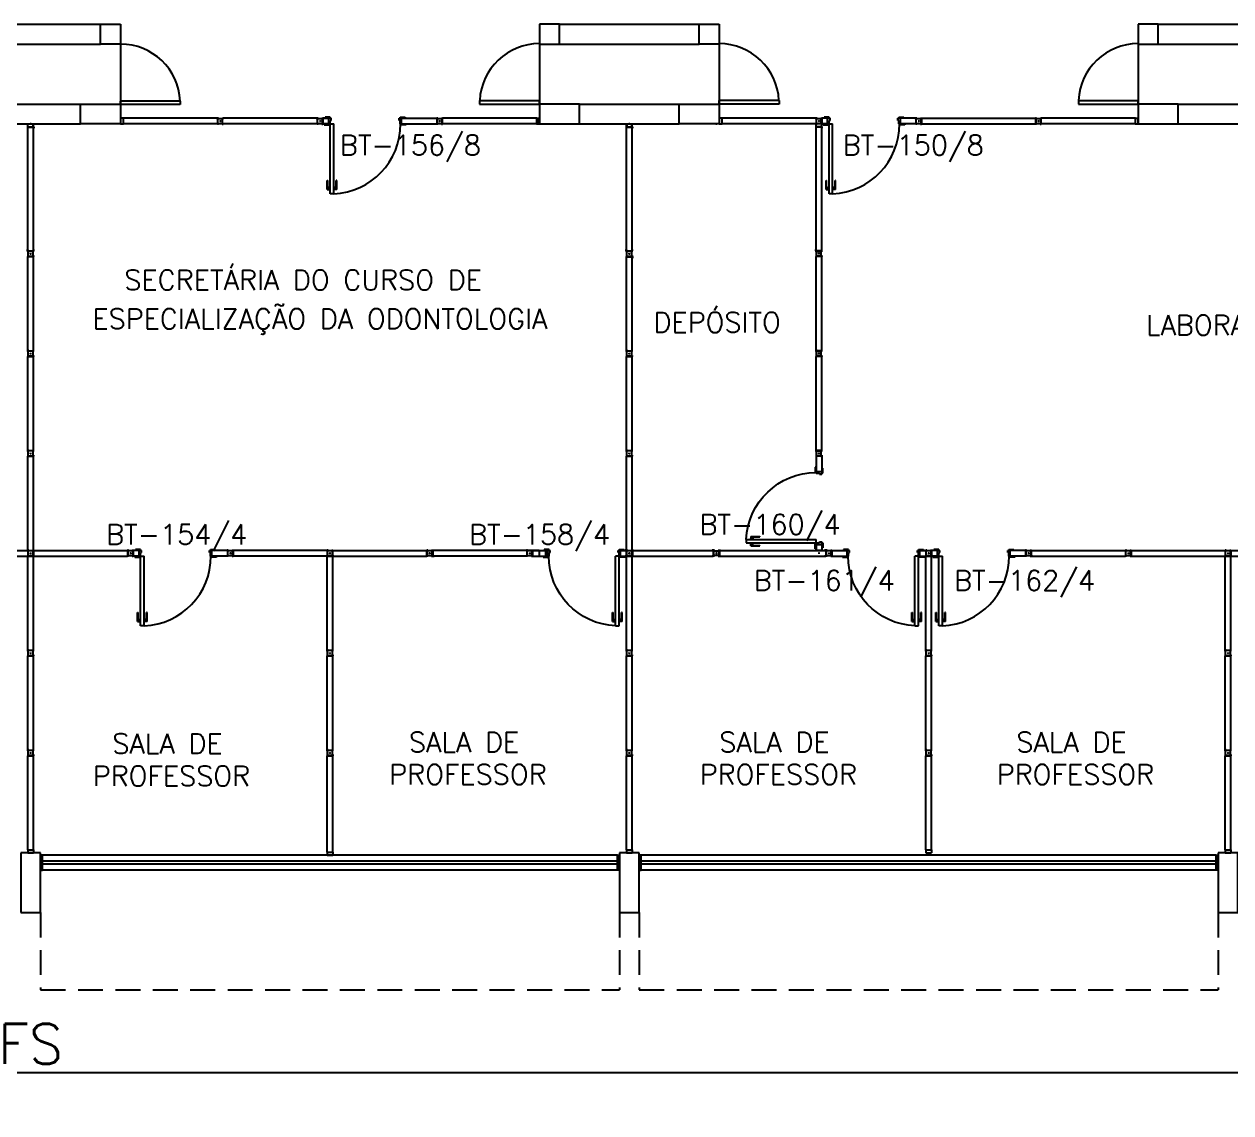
# Model space of a CAD drawing. Header units: millimetres. Extents: x 2069 to 2250, y 1124 to 1284.
# Drawn here: x 2224.13 to 2236.22, y 1184.48 to 1195.39 of the extents above; entities that cross this region are included whole.
import ezdxf

# ---------------------------------------------------------------- set-up
doc = ezdxf.new("R2010")
doc.units = ezdxf.units.MM
doc.linetypes.add('HIDDEN', pattern=[0.375, 0.25, -0.125])
for name, color, linetype in [('ALV', 2, 'Continuous'), ('DIV', 2, 'Continuous'), ('DIV2', 2, 'Continuous'), ('ENDEREÇO', 2, 'Continuous'), ('JANELA', 1, 'Continuous'), ('MACANETA', 1, 'Continuous'), ('PILARES', 3, 'Continuous'), ('PORTA', 2, 'Continuous'), ('PROJ', 1, 'HIDDEN'), ('TEXTO', 2, 'Continuous'), ('TXT CENTRO DE CUSTO', 2, 'Continuous')]:
    doc.layers.add(name, color=color, linetype=linetype)
doc.styles.add('1-200', font='simplex.shx', dxfattribs={"height": 0.4})
doc.styles.add('UNB-100', font='simplex.shx', dxfattribs={"height": 0.2})
doc.dimstyles.new('1-200', dxfattribs={"dimtxt": 0.4, "dimasz": 0.18, "dimexe": 0.4, "dimexo": 0.2, "dimgap": 0.09, "dimtad": 1, "dimdec": 4, "dimzin": 0, "dimdsep": 46, "dimtxsty": '1-200', "dimblk": 'OBLIQUE', "dimcen": 0.09, "dimclrd": 1, "dimclre": 1, "dimclrt": 256, "dimadec": 0, "dimazin": 0, "dimtfac": 1, "dimtdec": 4, "dimtix": 1, "dimtofl": 0, "dimtmove": 0, "dimatfit": 3, "dimldrblk": 'OBLIQUE', "dimfxl": 0.18, "dimtolj": 1, "dimtzin": 0, "dimarcsym": 0})

# ---------------------------------------------------------------- blocks, each defined once
blk = doc.blocks.new('DIV10')
for p, q in [((-0.0051, 0), (0.0051, 0)), ((0, -0.0051), (0, 0.0051)), ((0.0285, 0.0285), (0.9715, 0.0285)), ((0.0285, -0.0285), (0.0285, 0.0285)), ((0.9715, -0.0285), (0.9715, 0.0285)), ((0.9949, 0), (1.0051, 0)), ((1, -0.0051), (1, 0.0051)), ((0.0285, -0.0285), (0.9715, -0.0285))]:
    blk.add_line(p, q)
blk = doc.blocks.new('IMTT')
for p, q in [((-0.005, 0), (0.005, 0)), ((0.029, 0.029), (0, 0.029)), ((0, -0.028), (0, 0.029)), ((0.029, -0.028), (0, -0.028))]:
    blk.add_line(p, q)
blk = doc.blocks.new('PL6')
for p, q in [((0, -0.1), (0, 0.1)), ((0, 0.1), (0.6, 0.1)), ((0.6, 0.1), (0.6, -0.1)), ((0.6, -0.1), (0, -0.1))]:
    blk.add_line(p, q)
blk = doc.blocks.new('MTT')
for p, q in [((-0.029, 0.018), (-0.029, 0.029)), ((-0.019, 0.029), (-0.029, 0.029)), ((-0.024, 0.018), (-0.029, 0.018)), ((-0.024, 0.018), (-0.024, -0.019)), ((-0.019, 0.024), (-0.019, 0.029)), ((-0.019, 0.024), (0.018, 0.024)), ((-0.005, 0), (0.005, 0)), ((0, -0.005), (0, 0.005)), ((0.018, 0.024), (0.018, 0.029)), ((0.018, 0.029), (0.029, 0.029)), ((0.024, 0.018), (0.029, 0.018)), ((0.024, 0.018), (0.024, -0.019)), ((0.029, 0.018), (0.029, 0.029)), ((-0.029, -0.019), (-0.024, -0.019)), ((-0.029, -0.019), (-0.029, -0.029)), ((-0.019, -0.029), (-0.029, -0.029)), ((0.018, -0.024), (-0.019, -0.024)), ((-0.019, -0.024), (-0.019, -0.029)), ((0.018, -0.024), (0.018, -0.029)), ((0.018, -0.029), (0.029, -0.029)), ((0.029, -0.019), (0.024, -0.019)), ((0.029, -0.019), (0.029, -0.029))]:
    blk.add_line(p, q)
blk = doc.blocks.new('DIV12')
for p, q in [((-0.0051, 0), (0.0051, 0)), ((0, -0.0051), (0, 0.0051)), ((0.0285, 0.0285), (1.1715, 0.0285)), ((0.0285, -0.0285), (0.0285, 0.0285)), ((1.1715, -0.0285), (1.1715, 0.0285)), ((1.1949, 0), (1.2051, 0)), ((1.2, -0.0051), (1.2, 0.0051)), ((0.0285, -0.0285), (1.1715, -0.0285))]:
    blk.add_line(p, q)
blk = doc.blocks.new('PL4')
for p, q in [((0, 0.4), (0.2, 0.4)), ((0, 0), (0, 0.4)), ((0.2, 0.4), (0.2, 0)), ((0.2, 0), (0, 0))]:
    blk.add_line(p, q)
blk = doc.blocks.new('PL')
for p, q in [((0.25, 0.25), (0.25, 0.45)), ((0.25, 0.45), (0.45, 0.45)), ((0.45, 0.45), (0.45, 0.25)), ((0.45, 0.25), (0.25, 0.25))]:
    blk.add_line(p, q)
blk = doc.blocks.new('DOOR70')
at = {"layer": 'MACANETA', "color": 1}
for p, q in [((-0.015, -0.565), (-0.01, -0.565)), ((-0.015, -0.655), (-0.015, -0.565)), ((-0.01, -0.655), (-0.01, -0.565)), ((0.08, -0.565), (0.075, -0.565)), ((0.075, -0.655), (0.075, -0.565)), ((0.08, -0.655), (0.08, -0.565)), ((-0.015, -0.655), (0.012, -0.655)), ((-0.01, -0.635), (0.012, -0.635)), ((0.012, -0.663), (0.012, -0.628)), ((0.012, -0.628), (0.015, -0.628)), ((0.012, -0.663), (0.015, -0.663)), ((0.053, -0.628), (0.05, -0.628)), ((0.053, -0.663), (0.05, -0.663)), ((0.053, -0.663), (0.053, -0.628)), ((0.075, -0.635), (0.053, -0.635)), ((0.08, -0.655), (0.053, -0.655))]:
    blk.add_line(p, q, dxfattribs=at)
at = {"layer": 'PORTA'}
for p, q in [((0.015, -0.7), (0.015, 0)), ((0.015, 0), (0.05, 0)), ((0.05, -0.7), (0.05, 0)), ((0.05, -0.7), (0.015, -0.7))]:
    blk.add_line(p, q, dxfattribs=at)
at = {"layer": 'PORTA', "color": 1}
blk.add_arc((0.02, 0), 0.7, 272.4563, 0, dxfattribs=at)
blk = doc.blocks.new('_Oblique')
at = {"color": 0, "linetype": 'ByBlock', "lineweight": -2}
blk.add_line((-0.5, -0.5), (0.5, 0.5), dxfattribs=at)
blk = doc.blocks.new('*D59')
at = {"layer": 'DEFPOINTS', "color": 0, "transparency": 16777216}
for p in [(2206.293, 1185.716), (2242.093, 1185.716), (2206.293, 1184.885)]:
    blk.add_point(p, dxfattribs=at)
at = {"layer": 'TXT CENTRO DE CUSTO', "color": 1, "lineweight": -2, "transparency": 16777216}
for p, q in [((2206.293, 1185.516), (2206.293, 1184.485)), ((2242.093, 1185.516), (2242.093, 1184.485)), ((2242.093, 1184.885), (2206.293, 1184.885))]:
    blk.add_line(p, q, dxfattribs=at)
at = {"layer": 'TXT CENTRO DE CUSTO', "color": 1, "lineweight": -2, "transparency": 16777216, "xscale": 0.18, "yscale": 0.18, "zscale": 0.18, "rotation": 180}
blk.add_blockref('_Oblique', (2206.293, 1184.885), dxfattribs=at)
at = {"layer": 'TXT CENTRO DE CUSTO', "color": 1, "lineweight": -2, "transparency": 16777216, "xscale": 0.18, "yscale": 0.18, "zscale": 0.18}
blk.add_blockref('_Oblique', (2242.093, 1184.885), dxfattribs=at)
at = {"layer": 'TXT CENTRO DE CUSTO', "transparency": 16777216, "insert": (2224.193, 1185.175), "char_height": 0.4, "attachment_point": 5, "style": '1-200'}
blk.add_mtext('\\A1;FS', dxfattribs=at)

msp = doc.modelspace()

# ---------------------------------------------------------------- linework, layer by layer
at = {"layer": 'ALV'}
for p, q in [((2223.49325, 1195.39127), (2224.89325, 1195.39127)), ((2229.49325, 1195.39127), (2230.89325, 1195.39127)), ((2235.49325, 1195.39127), (2236.89325, 1195.39127)), ((2223.49325, 1195.19127), (2224.89325, 1195.19127)), ((2229.49325, 1195.19127), (2230.89325, 1195.19127)), ((2235.49325, 1195.19127), (2236.89325, 1195.19127)), ((2223.69325, 1194.59127), (2224.69325, 1194.59127)), ((2229.69325, 1194.59127), (2230.69325, 1194.59127)), ((2235.69325, 1194.59127), (2236.69325, 1194.59127)), ((2223.69325, 1194.39127), (2224.69325, 1194.39127)), ((2229.69325, 1194.39127), (2230.69325, 1194.39127)), ((2235.69325, 1194.39127), (2236.69325, 1194.39127)), ((2224.29325, 1187.06627), (2224.29325, 1186.91627)), ((2230.09325, 1186.91627), (2230.09325, 1187.06627)), ((2230.29325, 1187.06627), (2230.29325, 1186.91627)), ((2236.09325, 1186.91627), (2236.09325, 1187.06627))]:
    msp.add_line(p, q, dxfattribs=at)
at = {"layer": 'DIV2'}
for p, q in [((2224.19835, 1194.39127), (2224.18815, 1194.39127)), ((2224.19325, 1194.38617), (2224.19325, 1194.39637)), ((2226.09835, 1194.41977), (2226.08815, 1194.41977)), ((2226.09325, 1194.42487), (2226.09325, 1194.41467)), ((2227.06475, 1194.44827), (2226.12175, 1194.44827)), ((2227.06475, 1194.39127), (2226.12175, 1194.39127)), ((2227.06475, 1194.44827), (2227.06475, 1194.39127)), ((2227.09835, 1194.41977), (2227.08815, 1194.41977)), ((2227.09835, 1194.41977), (2227.08815, 1194.41977)), ((2227.09325, 1194.42487), (2227.09325, 1194.41467)), ((2227.09325, 1194.42487), (2227.09325, 1194.41467)), ((2227.12175, 1194.44827), (2227.18075, 1194.44827)), ((2227.12175, 1194.44827), (2227.12175, 1194.39127)), ((2227.18075, 1194.44827), (2227.12175, 1194.44827)), ((2227.12175, 1194.39127), (2227.18075, 1194.39127)), ((2227.18075, 1194.39127), (2227.12175, 1194.39127)), ((2227.13575, 1194.39127), (2227.13575, 1194.38127)), ((2227.13575, 1194.38127), (2227.18575, 1194.38127)), ((2227.14575, 1194.45827), (2227.14575, 1194.44827)), ((2227.19575, 1194.45827), (2227.14575, 1194.45827)), ((2227.18075, 1194.44827), (2227.19575, 1194.44827)), ((2227.18075, 1194.39127), (2227.18075, 1194.44827)), ((2227.18075, 1194.39127), (2227.18575, 1194.39127)), ((2227.18575, 1194.39127), (2227.19575, 1194.39127)), ((2227.18575, 1194.38127), (2227.18575, 1194.39127)), ((2227.19575, 1194.44827), (2227.19575, 1194.45827)), ((2227.20575, 1194.44827), (2227.19575, 1194.44827)), ((2227.19575, 1194.42627), (2227.20575, 1194.42627)), ((2227.19575, 1194.39127), (2227.19575, 1194.42627)), ((2227.20575, 1194.42627), (2227.20575, 1194.44827)), ((2227.88575, 1194.44827), (2227.89575, 1194.44827)), ((2227.88575, 1194.42627), (2227.88575, 1194.44827)), ((2227.89575, 1194.42627), (2227.88575, 1194.42627)), ((2227.89575, 1194.45827), (2227.94575, 1194.45827)), ((2227.89575, 1194.44827), (2227.89575, 1194.45827)), ((2227.91075, 1194.44827), (2227.89575, 1194.44827)), ((2227.89575, 1194.39127), (2227.89575, 1194.42627)), ((2227.90575, 1194.39127), (2227.89575, 1194.39127)), ((2227.91075, 1194.39127), (2227.90575, 1194.39127)), ((2227.90575, 1194.38127), (2227.90575, 1194.39127)), ((2227.95575, 1194.38127), (2227.90575, 1194.38127)), ((2227.91075, 1194.44827), (2228.26475, 1194.44827)), ((2227.91075, 1194.39127), (2227.91075, 1194.44827)), ((2227.91075, 1194.39127), (2228.26475, 1194.39127)), ((2227.94575, 1194.45827), (2227.94575, 1194.44827)), ((2227.95575, 1194.39127), (2227.95575, 1194.38127)), ((2228.26475, 1194.44827), (2228.26475, 1194.39127)), ((2228.28815, 1194.41977), (2228.29835, 1194.41977)), ((2228.29325, 1194.42487), (2228.29325, 1194.41467)), ((2229.26475, 1194.43827), (2229.26975, 1194.43827)), ((2229.26975, 1194.40127), (2229.26475, 1194.40127)), ((2229.26975, 1194.43827), (2229.26975, 1194.40127)), ((2230.19835, 1194.39127), (2230.18815, 1194.39127)), ((2230.19325, 1194.38617), (2230.19325, 1194.39637)), ((2231.05965, 1194.39127), (2231.06985, 1194.39127)), ((2231.06475, 1194.38617), (2231.06475, 1194.39637)), ((2232.09835, 1194.41977), (2232.08815, 1194.41977)), ((2232.09325, 1194.42487), (2232.09325, 1194.41467)), ((2232.12175, 1194.44827), (2232.12175, 1194.39127)), ((2232.18075, 1194.44827), (2232.12175, 1194.44827)), ((2232.18075, 1194.39127), (2232.12175, 1194.39127)), ((2232.13575, 1194.39127), (2232.13575, 1194.38127)), ((2232.13575, 1194.38127), (2232.18575, 1194.38127)), ((2232.14575, 1194.45827), (2232.14575, 1194.44827)), ((2232.19575, 1194.45827), (2232.14575, 1194.45827)), ((2232.18075, 1194.44827), (2232.19575, 1194.44827)), ((2232.18075, 1194.39127), (2232.18075, 1194.44827)), ((2232.18075, 1194.39127), (2232.18575, 1194.39127)), ((2232.18575, 1194.39127), (2232.19575, 1194.39127)), ((2232.18575, 1194.38127), (2232.18575, 1194.39127)), ((2232.19575, 1194.44827), (2232.19575, 1194.45827)), ((2232.20575, 1194.44827), (2232.19575, 1194.44827)), ((2232.19575, 1194.42627), (2232.20575, 1194.42627)), ((2232.19575, 1194.39127), (2232.19575, 1194.42627)), ((2232.20575, 1194.42627), (2232.20575, 1194.44827)), ((2232.88575, 1194.44827), (2232.89575, 1194.44827)), ((2232.88575, 1194.42627), (2232.88575, 1194.44827)), ((2232.89575, 1194.42627), (2232.88575, 1194.42627)), ((2232.89575, 1194.45827), (2232.94575, 1194.45827)), ((2232.89575, 1194.44827), (2232.89575, 1194.45827)), ((2232.91075, 1194.44827), (2232.89575, 1194.44827)), ((2232.89575, 1194.39127), (2232.89575, 1194.42627)), ((2232.90575, 1194.39127), (2232.89575, 1194.39127)), ((2232.91075, 1194.39127), (2232.90575, 1194.39127)), ((2232.90575, 1194.38127), (2232.90575, 1194.39127)), ((2232.95575, 1194.38127), (2232.90575, 1194.38127)), ((2233.06475, 1194.44827), (2232.91075, 1194.44827)), ((2232.91075, 1194.39127), (2232.91075, 1194.44827)), ((2233.06475, 1194.39127), (2232.91075, 1194.39127)), ((2232.94575, 1194.45827), (2232.94575, 1194.44827)), ((2232.95575, 1194.39127), (2232.95575, 1194.38127)), ((2233.06475, 1194.44827), (2233.06475, 1194.39127)), ((2233.09835, 1194.41977), (2233.08815, 1194.41977)), ((2233.09325, 1194.42487), (2233.09325, 1194.41467)), ((2224.16275, 1194.36277), (2224.17475, 1194.36277)), ((2224.16275, 1194.36277), (2224.16275, 1194.34839)), ((2224.16475, 1194.34839), (2224.16275, 1194.34839)), ((2224.16475, 1194.36077), (2224.22175, 1194.36077)), ((2224.16475, 1193.12177), (2224.16475, 1194.36077)), ((2224.17675, 1194.36777), (2224.17475, 1194.36777)), ((2224.17475, 1194.36777), (2224.17475, 1194.36277)), ((2224.17675, 1194.36777), (2224.17675, 1194.36277)), ((2224.17675, 1194.36277), (2224.20975, 1194.36277)), ((2224.21175, 1194.36777), (2224.20975, 1194.36777)), ((2224.20975, 1194.36777), (2224.20975, 1194.36277)), ((2224.21175, 1194.36777), (2224.21175, 1194.36277)), ((2224.21175, 1194.36277), (2224.22375, 1194.36277)), ((2224.22175, 1193.12177), (2224.22175, 1194.36077)), ((2224.22375, 1194.34839), (2224.22175, 1194.34839)), ((2224.22375, 1194.36277), (2224.22375, 1194.34839)), ((2230.16275, 1194.36277), (2230.16275, 1194.34839)), ((2230.16275, 1194.36277), (2230.17475, 1194.36277)), ((2230.16475, 1194.34839), (2230.16275, 1194.34839)), ((2230.16475, 1193.12177), (2230.16475, 1194.36077)), ((2230.16475, 1194.36077), (2230.22175, 1194.36077)), ((2230.17475, 1194.36777), (2230.17475, 1194.36277)), ((2230.17675, 1194.36777), (2230.17475, 1194.36777)), ((2230.17675, 1194.36777), (2230.17675, 1194.36277)), ((2230.17675, 1194.36277), (2230.20975, 1194.36277)), ((2230.20975, 1194.36777), (2230.20975, 1194.36277)), ((2230.21175, 1194.36777), (2230.20975, 1194.36777)), ((2230.21175, 1194.36777), (2230.21175, 1194.36277)), ((2230.21175, 1194.36277), (2230.22375, 1194.36277)), ((2230.22175, 1193.12177), (2230.22175, 1194.36077)), ((2230.22375, 1194.34839), (2230.22175, 1194.34839)), ((2230.22375, 1194.36277), (2230.22375, 1194.34839)), ((2232.06275, 1194.36277), (2232.06275, 1194.34839)), ((2232.07475, 1194.36277), (2232.06275, 1194.36277)), ((2232.06275, 1194.34839), (2232.06475, 1194.34839)), ((2232.12175, 1194.36077), (2232.06475, 1194.36077)), ((2232.06475, 1193.12177), (2232.06475, 1194.36077)), ((2232.07475, 1194.36777), (2232.07475, 1194.36277)), ((2232.07475, 1194.36777), (2232.07675, 1194.36777)), ((2232.07675, 1194.36777), (2232.07675, 1194.36277)), ((2232.10975, 1194.36277), (2232.07675, 1194.36277)), ((2232.10975, 1194.36777), (2232.10975, 1194.36277)), ((2232.10975, 1194.36777), (2232.11175, 1194.36777)), ((2232.11175, 1194.36777), (2232.11175, 1194.36277)), ((2232.12375, 1194.36277), (2232.11175, 1194.36277)), ((2232.12175, 1193.12177), (2232.12175, 1194.36077)), ((2232.12175, 1194.34839), (2232.12375, 1194.34839)), ((2232.12375, 1194.36277), (2232.12375, 1194.34839)), ((2224.16275, 1193.11977), (2224.16275, 1193.13415)), ((2224.16475, 1193.13415), (2224.16275, 1193.13415)), ((2224.16275, 1193.11977), (2224.17475, 1193.11977)), ((2224.16475, 1193.12177), (2224.22175, 1193.12177)), ((2224.17475, 1193.11477), (2224.17475, 1193.11977)), ((2224.17675, 1193.11477), (2224.17475, 1193.11477)), ((2224.17675, 1193.11477), (2224.17675, 1193.11977)), ((2224.17675, 1193.11977), (2224.20975, 1193.11977)), ((2224.18815, 1193.09127), (2224.19835, 1193.09127)), ((2224.19325, 1193.08617), (2224.19325, 1193.09637)), ((2224.20975, 1193.11477), (2224.20975, 1193.11977)), ((2224.21175, 1193.11477), (2224.20975, 1193.11477)), ((2224.21175, 1193.11477), (2224.21175, 1193.11977)), ((2224.21175, 1193.11977), (2224.22375, 1193.11977)), ((2224.22375, 1193.13415), (2224.22175, 1193.13415)), ((2224.22375, 1193.11977), (2224.22375, 1193.13415)), ((2230.16475, 1193.13415), (2230.16275, 1193.13415)), ((2230.16275, 1193.11977), (2230.16275, 1193.13415)), ((2230.16275, 1193.11977), (2230.17475, 1193.11977)), ((2230.16275, 1193.06277), (2230.16275, 1193.04839)), ((2230.16275, 1193.06277), (2230.17475, 1193.06277)), ((2230.16475, 1193.12177), (2230.22175, 1193.12177)), ((2230.16475, 1193.06077), (2230.22175, 1193.06077)), ((2230.17475, 1193.11477), (2230.17475, 1193.11977)), ((2230.17675, 1193.11477), (2230.17475, 1193.11477)), ((2230.17675, 1193.11977), (2230.20975, 1193.11977)), ((2230.17675, 1193.11477), (2230.17675, 1193.11977)), ((2230.17675, 1193.06777), (2230.17675, 1193.06277)), ((2230.17675, 1193.06277), (2230.20975, 1193.06277)), ((2230.18815, 1193.09127), (2230.19835, 1193.09127)), ((2230.19325, 1193.08617), (2230.19325, 1193.09637)), ((2230.20975, 1193.11477), (2230.20975, 1193.11977)), ((2230.21175, 1193.11477), (2230.20975, 1193.11477)), ((2230.20975, 1193.06777), (2230.20975, 1193.06277)), ((2230.21175, 1193.11977), (2230.22375, 1193.11977)), ((2230.21175, 1193.11477), (2230.21175, 1193.11977)), ((2230.21175, 1193.06277), (2230.22375, 1193.06277)), ((2230.22375, 1193.13415), (2230.22175, 1193.13415)), ((2230.22375, 1193.11977), (2230.22375, 1193.13415)), ((2230.22375, 1193.06277), (2230.22375, 1193.04839)), ((2232.06275, 1193.13415), (2232.06475, 1193.13415)), ((2232.06275, 1193.11977), (2232.06275, 1193.13415)), ((2232.07475, 1193.11977), (2232.06275, 1193.11977)), ((2232.12175, 1193.12177), (2232.06475, 1193.12177)), ((2232.07475, 1193.11477), (2232.07475, 1193.11977)), ((2232.07475, 1193.11477), (2232.07675, 1193.11477)), ((2232.07675, 1193.11477), (2232.07675, 1193.11977)), ((2232.10975, 1193.11977), (2232.07675, 1193.11977)), ((2232.09835, 1193.09127), (2232.08815, 1193.09127)), ((2232.09325, 1193.08617), (2232.09325, 1193.09637)), ((2232.10975, 1193.11477), (2232.10975, 1193.11977)), ((2232.10975, 1193.11477), (2232.11175, 1193.11477)), ((2232.11175, 1193.11477), (2232.11175, 1193.11977)), ((2232.12375, 1193.11977), (2232.11175, 1193.11977)), ((2232.12175, 1193.13415), (2232.12375, 1193.13415)), ((2232.12375, 1193.11977), (2232.12375, 1193.13415)), ((2230.16475, 1193.04839), (2230.16275, 1193.04839)), ((2230.22375, 1193.04839), (2230.22175, 1193.04839)), ((2232.12175, 1191.06277), (2232.06475, 1191.06277)), ((2232.06475, 1191.06277), (2232.06475, 1190.90877)), ((2232.09835, 1191.09127), (2232.08815, 1191.09127)), ((2232.09325, 1191.09637), (2232.09325, 1191.08617)), ((2232.12175, 1191.06277), (2232.12175, 1190.90877)), ((2232.05475, 1190.95377), (2232.05475, 1190.90377)), ((2232.06475, 1190.95377), (2232.05475, 1190.95377)), ((2232.05475, 1190.90377), (2232.06475, 1190.90377)), ((2232.06475, 1190.90877), (2232.06475, 1190.90377)), ((2232.06475, 1190.90877), (2232.12175, 1190.90877)), ((2232.06475, 1190.90377), (2232.06475, 1190.89377)), ((2232.06475, 1190.89377), (2232.09975, 1190.89377)), ((2232.09975, 1190.89377), (2232.09975, 1190.88377)), ((2232.09975, 1190.88377), (2232.12175, 1190.88377)), ((2232.13175, 1190.94377), (2232.12175, 1190.94377)), ((2232.12175, 1190.90877), (2232.12175, 1190.89377)), ((2232.12175, 1190.89377), (2232.13175, 1190.89377)), ((2232.12175, 1190.88377), (2232.12175, 1190.89377)), ((2232.13175, 1190.89377), (2232.13175, 1190.94377)), ((2232.05475, 1190.18377), (2232.06475, 1190.18377)), ((2232.05475, 1190.13377), (2232.05475, 1190.18377)), ((2232.06475, 1190.19377), (2232.09975, 1190.19377)), ((2232.06475, 1190.18377), (2232.06475, 1190.19377)), ((2232.06475, 1190.17877), (2232.06475, 1190.18377)), ((2232.06475, 1190.17877), (2232.06475, 1190.11977)), ((2232.06475, 1190.17877), (2232.12175, 1190.17877)), ((2232.09975, 1190.20377), (2232.12175, 1190.20377)), ((2232.09975, 1190.19377), (2232.09975, 1190.20377)), ((2232.12175, 1190.20377), (2232.12175, 1190.19377)), ((2232.12175, 1190.17877), (2232.12175, 1190.19377)), ((2232.12175, 1190.19377), (2232.13175, 1190.19377)), ((2232.12175, 1190.17877), (2232.12175, 1190.11977)), ((2232.13175, 1190.19377), (2232.13175, 1190.14377)), ((2225.19835, 1190.09127), (2225.18815, 1190.09127)), ((2225.19325, 1190.09637), (2225.19325, 1190.08617)), ((2225.22175, 1190.11977), (2225.22175, 1190.06277)), ((2225.28075, 1190.11977), (2225.22175, 1190.11977)), ((2225.28075, 1190.06277), (2225.22175, 1190.06277)), ((2225.23575, 1190.06277), (2225.23575, 1190.05277)), ((2225.23575, 1190.05277), (2225.28575, 1190.05277)), ((2225.24575, 1190.12977), (2225.24575, 1190.11977)), ((2225.29575, 1190.12977), (2225.24575, 1190.12977)), ((2225.28075, 1190.11977), (2225.29575, 1190.11977)), ((2225.28075, 1190.06277), (2225.28075, 1190.11977)), ((2225.28075, 1190.06277), (2225.28575, 1190.06277)), ((2225.28575, 1190.06277), (2225.29575, 1190.06277)), ((2225.28575, 1190.05277), (2225.28575, 1190.06277)), ((2225.29575, 1190.11977), (2225.29575, 1190.12977)), ((2225.30575, 1190.11977), (2225.29575, 1190.11977)), ((2225.29575, 1190.09777), (2225.30575, 1190.09777)), ((2225.29575, 1190.06277), (2225.29575, 1190.09777)), ((2225.30575, 1190.09777), (2225.30575, 1190.11977)), ((2225.98575, 1190.11977), (2225.99575, 1190.11977)), ((2225.98575, 1190.09777), (2225.98575, 1190.11977)), ((2225.99575, 1190.09777), (2225.98575, 1190.09777)), ((2225.99575, 1190.12977), (2226.04575, 1190.12977)), ((2225.99575, 1190.11977), (2225.99575, 1190.12977)), ((2226.01075, 1190.11977), (2225.99575, 1190.11977)), ((2225.99575, 1190.06277), (2225.99575, 1190.09777)), ((2226.00575, 1190.06277), (2225.99575, 1190.06277)), ((2226.01075, 1190.06277), (2226.00575, 1190.06277)), ((2226.00575, 1190.05277), (2226.00575, 1190.06277)), ((2226.05575, 1190.05277), (2226.00575, 1190.05277)), ((2226.16475, 1190.11977), (2226.01075, 1190.11977)), ((2226.01075, 1190.06277), (2226.01075, 1190.11977)), ((2226.16475, 1190.06277), (2226.01075, 1190.06277)), ((2226.04575, 1190.12977), (2226.04575, 1190.11977)), ((2226.05575, 1190.06277), (2226.05575, 1190.05277)), ((2226.16475, 1190.11977), (2226.16475, 1190.06277)), ((2226.19835, 1190.09127), (2226.18815, 1190.09127)), ((2226.19325, 1190.09637), (2226.19325, 1190.08617)), ((2228.19835, 1190.09127), (2228.18815, 1190.09127)), ((2228.19325, 1190.09637), (2228.19325, 1190.08617)), ((2228.21675, 1190.10777), (2228.21675, 1190.10977)), ((2228.21675, 1190.10977), (2228.22175, 1190.10977)), ((2228.21675, 1190.10777), (2228.22175, 1190.10777)), ((2228.21675, 1190.07277), (2228.21675, 1190.07477)), ((2228.21675, 1190.07477), (2228.22175, 1190.07477)), ((2228.21675, 1190.07277), (2228.22175, 1190.07277)), ((2228.22175, 1190.12177), (2228.22175, 1190.10977)), ((2228.22175, 1190.12177), (2228.23613, 1190.12177)), ((2228.22175, 1190.10777), (2228.22175, 1190.07477)), ((2228.22175, 1190.07277), (2228.22175, 1190.06077)), ((2228.22175, 1190.06077), (2228.23613, 1190.06077)), ((2228.22375, 1190.11977), (2228.22375, 1190.06277)), ((2229.29125, 1190.11977), (2228.22375, 1190.11977)), ((2229.16475, 1190.06277), (2228.22375, 1190.06277)), ((2228.23613, 1190.11977), (2228.23613, 1190.12177)), ((2228.23613, 1190.06077), (2228.23613, 1190.06277)), ((2229.18815, 1190.09127), (2229.19835, 1190.09127)), ((2229.19325, 1190.09637), (2229.19325, 1190.08617)), ((2229.22175, 1190.11977), (2229.37575, 1190.11977)), ((2229.22175, 1190.11977), (2229.22175, 1190.06277)), ((2229.22175, 1190.06277), (2229.37575, 1190.06277)), ((2229.29125, 1190.11977), (2229.29125, 1190.06277)), ((2229.33075, 1190.06277), (2229.33075, 1190.05277)), ((2229.33075, 1190.05277), (2229.38075, 1190.05277)), ((2229.34075, 1190.12977), (2229.34075, 1190.11977)), ((2229.39075, 1190.12977), (2229.34075, 1190.12977)), ((2229.35225, 1190.11977), (2229.35225, 1190.06277)), ((2229.37575, 1190.11977), (2229.39075, 1190.11977)), ((2229.37575, 1190.06277), (2229.37575, 1190.11977)), ((2229.37575, 1190.06277), (2229.38075, 1190.06277)), ((2229.38075, 1190.06277), (2229.39075, 1190.06277)), ((2229.38075, 1190.05277), (2229.38075, 1190.06277)), ((2229.39075, 1190.11977), (2229.39075, 1190.12977)), ((2229.40075, 1190.11977), (2229.39075, 1190.11977)), ((2229.39075, 1190.09777), (2229.40075, 1190.09777)), ((2229.39075, 1190.06277), (2229.39075, 1190.09777)), ((2229.40075, 1190.09777), (2229.40075, 1190.11977)), ((2230.08075, 1190.11977), (2230.09075, 1190.11977)), ((2230.08075, 1190.09777), (2230.08075, 1190.11977)), ((2230.09075, 1190.09777), (2230.08075, 1190.09777)), ((2230.09075, 1190.12977), (2230.14075, 1190.12977)), ((2230.09075, 1190.11977), (2230.09075, 1190.12977)), ((2230.10575, 1190.11977), (2230.09075, 1190.11977)), ((2230.09075, 1190.06277), (2230.09075, 1190.09777)), ((2230.10075, 1190.06277), (2230.09075, 1190.06277)), ((2230.10575, 1190.06277), (2230.10075, 1190.06277)), ((2230.10075, 1190.05277), (2230.10075, 1190.06277)), ((2230.15075, 1190.05277), (2230.10075, 1190.05277)), ((2230.10575, 1190.11977), (2230.16475, 1190.11977)), ((2230.10575, 1190.06277), (2230.10575, 1190.11977)), ((2230.10575, 1190.06277), (2230.16475, 1190.06277)), ((2230.14075, 1190.12977), (2230.14075, 1190.11977)), ((2230.16475, 1190.12177), (2230.15037, 1190.12177)), ((2230.15037, 1190.11977), (2230.15037, 1190.12177)), ((2230.16475, 1190.12177), (2230.15037, 1190.12177)), ((2230.15037, 1190.11977), (2230.15037, 1190.12177)), ((2230.15037, 1190.06077), (2230.15037, 1190.06277)), ((2230.15037, 1190.06077), (2230.15037, 1190.06277)), ((2230.16475, 1190.06077), (2230.15037, 1190.06077)), ((2230.16475, 1190.06077), (2230.15037, 1190.06077)), ((2230.15075, 1190.06277), (2230.15075, 1190.05277)), ((2230.16275, 1190.11977), (2230.16275, 1190.06277)), ((2230.16475, 1190.12177), (2230.16475, 1190.10977)), ((2230.16475, 1190.12177), (2230.16475, 1190.10977)), ((2230.16475, 1190.11977), (2230.16475, 1190.06277)), ((2230.16975, 1190.10977), (2230.16475, 1190.10977)), ((2230.16975, 1190.10977), (2230.16475, 1190.10977)), ((2230.16975, 1190.10777), (2230.16475, 1190.10777)), ((2230.16475, 1190.10777), (2230.16475, 1190.07477)), ((2230.16975, 1190.10777), (2230.16475, 1190.10777)), ((2230.16475, 1190.10777), (2230.16475, 1190.07477)), ((2230.16975, 1190.07477), (2230.16475, 1190.07477)), ((2230.16975, 1190.07477), (2230.16475, 1190.07477)), ((2230.16975, 1190.07277), (2230.16475, 1190.07277)), ((2230.16475, 1190.07277), (2230.16475, 1190.06077)), ((2230.16975, 1190.07277), (2230.16475, 1190.07277)), ((2230.16475, 1190.07277), (2230.16475, 1190.06077)), ((2230.16975, 1190.10777), (2230.16975, 1190.10977)), ((2230.16975, 1190.10777), (2230.16975, 1190.10977)), ((2230.16975, 1190.07277), (2230.16975, 1190.07477)), ((2230.16975, 1190.07277), (2230.16975, 1190.07477)), ((2230.18815, 1190.09127), (2230.19835, 1190.09127)), ((2230.19835, 1190.09127), (2230.18815, 1190.09127)), ((2230.19835, 1190.09127), (2230.18815, 1190.09127)), ((2230.19835, 1190.09127), (2230.18815, 1190.09127)), ((2230.18815, 1190.09127), (2230.19835, 1190.09127)), ((2230.19325, 1190.09637), (2230.19325, 1190.08617)), ((2230.19325, 1190.09637), (2230.19325, 1190.08617)), ((2230.19325, 1190.09637), (2230.19325, 1190.08617)), ((2230.19325, 1190.09637), (2230.19325, 1190.08617)), ((2230.19325, 1190.09637), (2230.19325, 1190.08617)), ((2230.21675, 1190.10777), (2230.21675, 1190.10977)), ((2230.21675, 1190.10977), (2230.22175, 1190.10977)), ((2230.21675, 1190.10777), (2230.21675, 1190.10977)), ((2230.21675, 1190.10977), (2230.22175, 1190.10977)), ((2230.21675, 1190.10777), (2230.22175, 1190.10777)), ((2230.21675, 1190.10777), (2230.22175, 1190.10777)), ((2230.21675, 1190.07277), (2230.21675, 1190.07477)), ((2230.21675, 1190.07477), (2230.22175, 1190.07477)), ((2230.21675, 1190.07277), (2230.21675, 1190.07477)), ((2230.21675, 1190.07477), (2230.22175, 1190.07477)), ((2230.21675, 1190.07277), (2230.22175, 1190.07277)), ((2230.21675, 1190.07277), (2230.22175, 1190.07277)), ((2230.22175, 1190.12177), (2230.22175, 1190.10977)), ((2230.22175, 1190.12177), (2230.23613, 1190.12177)), ((2230.22175, 1190.12177), (2230.22175, 1190.10977)), ((2230.22175, 1190.12177), (2230.23613, 1190.12177)), ((2230.22175, 1190.10777), (2230.22175, 1190.07477)), ((2230.22175, 1190.10777), (2230.22175, 1190.07477)), ((2230.22175, 1190.07277), (2230.22175, 1190.06077)), ((2230.22175, 1190.07277), (2230.22175, 1190.06077)), ((2230.22175, 1190.06077), (2230.23613, 1190.06077)), ((2230.22175, 1190.06077), (2230.23613, 1190.06077)), ((2230.22375, 1190.11977), (2230.22375, 1190.06277)), ((2230.22375, 1190.11977), (2231.03425, 1190.11977)), ((2230.22375, 1190.06277), (2231.03425, 1190.06277)), ((2230.23613, 1190.11977), (2230.23613, 1190.12177)), ((2230.23613, 1190.11977), (2230.23613, 1190.12177)), ((2230.23613, 1190.06077), (2230.23613, 1190.06277)), ((2230.23613, 1190.06077), (2230.23613, 1190.06277)), ((2231.02187, 1190.11977), (2231.02187, 1190.12177)), ((2231.03625, 1190.12177), (2231.02187, 1190.12177)), ((2231.02187, 1190.06077), (2231.02187, 1190.06277)), ((2231.03625, 1190.06077), (2231.02187, 1190.06077)), ((2231.03425, 1190.11977), (2231.03425, 1190.06277)), ((2231.03625, 1190.12177), (2231.03625, 1190.10977)), ((2231.04125, 1190.10977), (2231.03625, 1190.10977)), ((2231.03625, 1190.10777), (2231.03625, 1190.07477)), ((2231.04125, 1190.10777), (2231.03625, 1190.10777)), ((2231.04125, 1190.07477), (2231.03625, 1190.07477)), ((2231.03625, 1190.07277), (2231.03625, 1190.06077)), ((2231.04125, 1190.07277), (2231.03625, 1190.07277)), ((2231.04125, 1190.10777), (2231.04125, 1190.10977)), ((2231.04125, 1190.07277), (2231.04125, 1190.07477)), ((2231.05965, 1190.09127), (2231.06985, 1190.09127)), ((2231.05965, 1190.09127), (2231.06985, 1190.09127)), ((2231.06475, 1190.09637), (2231.06475, 1190.08617)), ((2231.06475, 1190.09637), (2231.06475, 1190.08617)), ((2231.08825, 1190.10777), (2231.08825, 1190.10977)), ((2231.08825, 1190.10977), (2231.09325, 1190.10977)), ((2231.08825, 1190.10777), (2231.09325, 1190.10777)), ((2231.08825, 1190.07277), (2231.08825, 1190.07477)), ((2231.08825, 1190.07477), (2231.09325, 1190.07477)), ((2231.08825, 1190.07277), (2231.09325, 1190.07277)), ((2231.09325, 1190.12177), (2231.09325, 1190.10977)), ((2231.09325, 1190.12177), (2231.10763, 1190.12177)), ((2231.09325, 1190.10777), (2231.09325, 1190.07477)), ((2231.09325, 1190.07277), (2231.09325, 1190.06077)), ((2231.09325, 1190.06077), (2231.10763, 1190.06077)), ((2231.09525, 1190.11977), (2232.16275, 1190.11977)), ((2231.09525, 1190.11977), (2231.09525, 1190.06277)), ((2231.09525, 1190.06277), (2232.16275, 1190.06277)), ((2231.10763, 1190.11977), (2231.10763, 1190.12177)), ((2231.10763, 1190.06077), (2231.10763, 1190.06277)), ((2232.06475, 1190.13377), (2232.05475, 1190.13377)), ((2232.12175, 1190.11977), (2232.06475, 1190.11977)), ((2232.09835, 1190.09127), (2232.08815, 1190.09127)), ((2232.09325, 1190.09637), (2232.09325, 1190.08617)), ((2232.13175, 1190.14377), (2232.12175, 1190.14377)), ((2232.15037, 1190.11977), (2232.15037, 1190.12177)), ((2232.16475, 1190.12177), (2232.15037, 1190.12177)), ((2232.15037, 1190.06077), (2232.15037, 1190.06277)), ((2232.16475, 1190.06077), (2232.15037, 1190.06077)), ((2232.16275, 1190.11977), (2232.16275, 1190.06277)), ((2232.16475, 1190.12177), (2232.16475, 1190.10977)), ((2232.16975, 1190.10977), (2232.16475, 1190.10977)), ((2232.16475, 1190.10777), (2232.16475, 1190.07477)), ((2232.16975, 1190.10777), (2232.16475, 1190.10777)), ((2232.16975, 1190.07477), (2232.16475, 1190.07477)), ((2232.16475, 1190.07277), (2232.16475, 1190.06077)), ((2232.16975, 1190.07277), (2232.16475, 1190.07277)), ((2232.16975, 1190.10777), (2232.16975, 1190.10977)), ((2232.16975, 1190.07277), (2232.16975, 1190.07477)), ((2232.18815, 1190.09127), (2232.19835, 1190.09127)), ((2232.19325, 1190.09637), (2232.19325, 1190.08617)), ((2232.22175, 1190.11977), (2232.37575, 1190.11977)), ((2232.22175, 1190.11977), (2232.22175, 1190.06277)), ((2232.22175, 1190.06277), (2232.37575, 1190.06277)), ((2232.33075, 1190.06277), (2232.33075, 1190.05277)), ((2232.33075, 1190.05277), (2232.38075, 1190.05277)), ((2232.34075, 1190.12977), (2232.34075, 1190.11977)), ((2232.39075, 1190.12977), (2232.34075, 1190.12977)), ((2232.37575, 1190.11977), (2232.39075, 1190.11977)), ((2232.37575, 1190.06277), (2232.37575, 1190.11977)), ((2232.37575, 1190.06277), (2232.38075, 1190.06277)), ((2232.38075, 1190.06277), (2232.39075, 1190.06277)), ((2232.38075, 1190.05277), (2232.38075, 1190.06277)), ((2232.39075, 1190.11977), (2232.39075, 1190.12977)), ((2232.40075, 1190.11977), (2232.39075, 1190.11977)), ((2232.39075, 1190.09777), (2232.40075, 1190.09777)), ((2232.39075, 1190.06277), (2232.39075, 1190.09777)), ((2232.40075, 1190.09777), (2232.40075, 1190.11977)), ((2233.08075, 1190.11977), (2233.09075, 1190.11977)), ((2233.08075, 1190.09777), (2233.08075, 1190.11977)), ((2233.09075, 1190.09777), (2233.08075, 1190.09777)), ((2233.09075, 1190.12977), (2233.14075, 1190.12977)), ((2233.09075, 1190.11977), (2233.09075, 1190.12977)), ((2233.10575, 1190.11977), (2233.09075, 1190.11977)), ((2233.09075, 1190.06277), (2233.09075, 1190.09777)), ((2233.10075, 1190.06277), (2233.09075, 1190.06277)), ((2233.10575, 1190.06277), (2233.10075, 1190.06277)), ((2233.10075, 1190.05277), (2233.10075, 1190.06277)), ((2233.15075, 1190.05277), (2233.10075, 1190.05277)), ((2233.10575, 1190.11977), (2233.16475, 1190.11977)), ((2233.10575, 1190.06277), (2233.10575, 1190.11977)), ((2233.10575, 1190.06277), (2233.16475, 1190.06277)), ((2233.14075, 1190.12977), (2233.14075, 1190.11977)), ((2233.15075, 1190.06277), (2233.15075, 1190.05277)), ((2233.16475, 1190.11977), (2233.16475, 1190.06277)), ((2233.18815, 1190.09127), (2233.19835, 1190.09127)), ((2233.19835, 1190.09127), (2233.18815, 1190.09127)), ((2233.19325, 1190.09637), (2233.19325, 1190.08617)), ((2233.19325, 1190.09637), (2233.19325, 1190.08617)), ((2233.22175, 1190.11977), (2233.22175, 1190.06277)), ((2233.28075, 1190.11977), (2233.22175, 1190.11977)), ((2233.28075, 1190.06277), (2233.22175, 1190.06277)), ((2233.23575, 1190.06277), (2233.23575, 1190.05277)), ((2233.23575, 1190.05277), (2233.28575, 1190.05277)), ((2233.24575, 1190.12977), (2233.24575, 1190.11977)), ((2233.29575, 1190.12977), (2233.24575, 1190.12977)), ((2233.28075, 1190.11977), (2233.29575, 1190.11977)), ((2233.28075, 1190.06277), (2233.28075, 1190.11977)), ((2233.28075, 1190.06277), (2233.28575, 1190.06277)), ((2233.28575, 1190.06277), (2233.29575, 1190.06277)), ((2233.28575, 1190.05277), (2233.28575, 1190.06277)), ((2233.29575, 1190.11977), (2233.29575, 1190.12977)), ((2233.30575, 1190.11977), (2233.29575, 1190.11977)), ((2233.29575, 1190.09777), (2233.30575, 1190.09777)), ((2233.29575, 1190.06277), (2233.29575, 1190.09777)), ((2233.30575, 1190.09777), (2233.30575, 1190.11977)), ((2233.98575, 1190.11977), (2233.99575, 1190.11977)), ((2233.98575, 1190.09777), (2233.98575, 1190.11977)), ((2233.99575, 1190.09777), (2233.98575, 1190.09777)), ((2233.99575, 1190.12977), (2234.04575, 1190.12977)), ((2233.99575, 1190.11977), (2233.99575, 1190.12977)), ((2234.01075, 1190.11977), (2233.99575, 1190.11977)), ((2233.99575, 1190.06277), (2233.99575, 1190.09777)), ((2234.00575, 1190.06277), (2233.99575, 1190.06277)), ((2234.01075, 1190.06277), (2234.00575, 1190.06277)), ((2234.00575, 1190.05277), (2234.00575, 1190.06277)), ((2234.05575, 1190.05277), (2234.00575, 1190.05277)), ((2234.16475, 1190.11977), (2234.01075, 1190.11977)), ((2234.01075, 1190.06277), (2234.01075, 1190.11977)), ((2234.16475, 1190.06277), (2234.01075, 1190.06277)), ((2234.04575, 1190.12977), (2234.04575, 1190.11977)), ((2234.05575, 1190.06277), (2234.05575, 1190.05277)), ((2234.16475, 1190.11977), (2234.16475, 1190.06277)), ((2234.19835, 1190.09127), (2234.18815, 1190.09127)), ((2234.19325, 1190.09637), (2234.19325, 1190.08617)), ((2227.18815, 1188.09127), (2227.19835, 1188.09127)), ((2227.18815, 1188.09127), (2227.19835, 1188.09127)), ((2227.19325, 1188.08617), (2227.19325, 1188.09637)), ((2227.19325, 1188.08617), (2227.19325, 1188.09637)), ((2227.16475, 1187.09477), (2227.16475, 1188.06277)), ((2227.16475, 1188.06277), (2227.22175, 1188.06277)), ((2227.16475, 1188.06277), (2227.22175, 1188.06277)), ((2227.16475, 1187.09477), (2227.16475, 1188.03777)), ((2227.22175, 1187.09477), (2227.22175, 1188.06277)), ((2227.22175, 1187.09477), (2227.22175, 1188.03777)), ((2227.16475, 1187.09477), (2227.22175, 1187.09477)), ((2227.16475, 1187.09477), (2227.22175, 1187.09477)), ((2227.18815, 1187.06627), (2227.19835, 1187.06627)), ((2227.18815, 1187.06627), (2227.19835, 1187.06627)), ((2227.19325, 1187.06117), (2227.19325, 1187.07137)), ((2227.19325, 1187.06117), (2227.19325, 1187.07137))]:
    msp.add_line(p, q, dxfattribs=at)
at = {"layer": 'JANELA', "color": 3}
for p, q in [((2224.31325, 1187.06627), (2224.29325, 1187.06627)), ((2224.31325, 1186.91627), (2224.31325, 1187.06627)), ((2230.07325, 1187.06627), (2230.09325, 1187.06627)), ((2230.07325, 1186.91627), (2230.07325, 1187.06627)), ((2230.31325, 1187.06627), (2230.29325, 1187.06627)), ((2230.31325, 1186.91627), (2230.31325, 1187.06627)), ((2236.07325, 1187.06627), (2236.09325, 1187.06627)), ((2236.07325, 1186.91627), (2236.07325, 1187.06627)), ((2224.29325, 1186.91627), (2224.31325, 1186.91627)), ((2230.09325, 1186.91627), (2230.07325, 1186.91627)), ((2230.29325, 1186.91627), (2230.31325, 1186.91627)), ((2236.09325, 1186.91627), (2236.07325, 1186.91627))]:
    msp.add_line(p, q, dxfattribs=at)
at = {"layer": 'JANELA'}
for p, q in [((2230.07325, 1187.06627), (2224.31325, 1187.06627)), ((2230.07325, 1187.00627), (2224.31325, 1187.00627)), ((2236.07325, 1187.06627), (2230.31325, 1187.06627)), ((2236.07325, 1187.00627), (2230.31325, 1187.00627)), ((2230.07325, 1186.97627), (2224.31325, 1186.97627)), ((2230.07325, 1186.91627), (2224.31325, 1186.91627)), ((2236.07325, 1186.97627), (2230.31325, 1186.97627)), ((2236.07325, 1186.91627), (2230.31325, 1186.91627))]:
    msp.add_line(p, q, dxfattribs=at)
at = {"layer": 'PORTA', "color": 2}
for p, q in [((2225.09325, 1195.18626), (2225.09325, 1194.58626)), ((2225.09325, 1195.18626), (2225.09325, 1194.58626)), ((2229.29325, 1195.19127), (2229.29325, 1194.59127)), ((2229.29325, 1195.19127), (2229.29325, 1194.59127)), ((2231.09325, 1195.19127), (2231.09325, 1194.59127)), ((2231.09325, 1195.19127), (2231.09325, 1194.59127)), ((2235.29325, 1195.19127), (2235.29325, 1194.59127)), ((2235.29325, 1195.19127), (2235.29325, 1194.59127))]:
    msp.add_line(p, q, dxfattribs=at)
at = {"layer": 'PORTA'}
for p, q in [((2225.09325, 1194.58626), (2225.09325, 1194.62126)), ((2225.09325, 1194.58626), (2225.09325, 1194.62126)), ((2225.69326, 1194.62126), (2225.09325, 1194.62126)), ((2225.69326, 1194.62126), (2225.09325, 1194.62126)), ((2225.69326, 1194.62126), (2225.69326, 1194.58626)), ((2225.69326, 1194.62126), (2225.69326, 1194.58626)), ((2228.69325, 1194.62627), (2229.29325, 1194.62627)), ((2228.69325, 1194.62627), (2228.69325, 1194.59127)), ((2228.69325, 1194.62627), (2228.69325, 1194.59127)), ((2228.69325, 1194.62627), (2229.29325, 1194.62627)), ((2229.29325, 1194.59127), (2229.29325, 1194.62627)), ((2229.29325, 1194.59127), (2229.29325, 1194.62627)), ((2231.09325, 1194.59127), (2231.09325, 1194.62627)), ((2231.09325, 1194.59127), (2231.09325, 1194.62627)), ((2231.69326, 1194.62627), (2231.09325, 1194.62627)), ((2231.69326, 1194.62627), (2231.09325, 1194.62627)), ((2231.69326, 1194.62627), (2231.69326, 1194.59127)), ((2231.69326, 1194.62627), (2231.69326, 1194.59127)), ((2234.69325, 1194.62627), (2235.29325, 1194.62627)), ((2234.69325, 1194.62627), (2234.69325, 1194.59127)), ((2234.69325, 1194.62627), (2234.69325, 1194.59127)), ((2234.69325, 1194.62627), (2235.29325, 1194.62627)), ((2235.29325, 1194.59127), (2235.29325, 1194.62627)), ((2235.29325, 1194.59127), (2235.29325, 1194.62627)), ((2225.69326, 1194.58626), (2225.09325, 1194.58626)), ((2225.69326, 1194.58626), (2225.09325, 1194.58626)), ((2228.69325, 1194.59127), (2229.29325, 1194.59127)), ((2228.69325, 1194.59127), (2229.29325, 1194.59127)), ((2231.69326, 1194.59127), (2231.09325, 1194.59127)), ((2231.69326, 1194.59127), (2231.09325, 1194.59127)), ((2234.69325, 1194.59127), (2235.29325, 1194.59127)), ((2234.69325, 1194.59127), (2235.29325, 1194.59127))]:
    msp.add_line(p, q, dxfattribs=at)
at = {"layer": 'PORTA', "color": 1}
for centre, start, end in [((2225.09325, 1194.59126), 2.865991, 90), ((2225.09325, 1194.59126), 2.865991, 90), ((2229.29325, 1194.59627), 90, 177.134009), ((2229.29325, 1194.59627), 90, 177.134009), ((2231.09325, 1194.59627), 2.865991, 90), ((2231.09325, 1194.59627), 2.865991, 90), ((2235.29325, 1194.59627), 90, 177.134009), ((2235.29325, 1194.59627), 90, 177.134009)]:
    msp.add_arc(centre, 0.60001, start, end, dxfattribs=at)
at = {"layer": 'PROJ'}
for p, q in [((2224.29325, 1186.49127), (2224.29325, 1185.71627)), ((2230.09325, 1186.49127), (2230.09325, 1185.71627)), ((2230.29325, 1186.49127), (2230.29325, 1185.71627)), ((2236.09325, 1186.49127), (2236.09325, 1185.71627)), ((2224.29325, 1185.71627), (2230.09325, 1185.71627)), ((2230.29325, 1185.71627), (2236.09325, 1185.71627))]:
    msp.add_line(p, q, dxfattribs=at)

# ---------------------------------------------------------------- block references
at = {"layer": 'DIV'}
for p in [(2227.18075, 1194.39127), (2232.18075, 1194.39127), (2225.28075, 1190.06277), (2233.28075, 1190.06277)]:
    msp.add_blockref('DOOR70', p, dxfattribs=at)
at = {"layer": 'DIV', "xscale": -1}
for p, rotation in [((2232.06475, 1190.17877), 269.9999999948553), ((2230.10575, 1190.06277), 359.9999999948553), ((2233.10575, 1190.06277), 359.9999999948553)]:
    msp.add_blockref('DOOR70', p, dxfattribs=dict(at, rotation=rotation))
at = {"layer": 'DIV2'}
for name, p, rotation in [('IMTT', (2224.19325, 1194.39127), 270), ('DIV10', (2226.09325, 1194.41977), 180), ('IMTT', (2230.19325, 1194.39127), 270), ('DIV10', (2232.09325, 1194.41977), 180), ('MTT', (2232.09325, 1193.09127), 180), ('MTT', (2232.09325, 1193.09127), 180), ('DIV10', (2232.09325, 1192.09127), 90), ('MTT', (2232.09325, 1192.09127), 180), ('DIV10', (2232.09325, 1191.09127), 90), ('MTT', (2232.09325, 1191.09127), 180), ('DIV10', (2227.19325, 1190.09127), 180), ('MTT', (2231.06475, 1190.09127), 180)]:
    msp.add_blockref(name, p, dxfattribs=dict(at, rotation=rotation))
at = {"layer": 'DIV2', "xscale": -1}
for name, p, rotation in [('IMTT', (2225.09325, 1194.41977), 180), ('MTT', (2226.09325, 1194.41977), 180), ('MTT', (2227.09325, 1194.41977), 180), ('MTT', (2227.09325, 1194.41977), 180), ('MTT', (2228.29325, 1194.41977), 180), ('IMTT', (2231.09325, 1194.41977), 180), ('MTT', (2232.09325, 1194.41977), 180), ('IMTT', (2232.09325, 1194.39127), 90), ('MTT', (2233.09325, 1194.41977), 180), ('DIV12', (2233.09325, 1194.41977), 180), ('MTT', (2234.29325, 1194.41977), 180), ('MTT', (2224.19325, 1193.09127), 180), ('MTT', (2224.19325, 1193.09127), 180), ('DIV10', (2224.19325, 1192.09127), 270), ('MTT', (2230.19325, 1193.09127), 180), ('MTT', (2230.19325, 1193.09127), 180), ('DIV10', (2230.19325, 1192.09127), 270), ('MTT', (2224.19325, 1192.09127), 180), ('DIV10', (2224.19325, 1191.09127), 270), ('MTT', (2230.19325, 1192.09127), 180), ('DIV10', (2230.19325, 1191.09127), 270), ('MTT', (2224.19325, 1191.09127), 180), ('MTT', (2230.19325, 1191.09127), 180), ('DIV10', (2224.19325, 1190.09127), 270), ('DIV10', (2230.19325, 1190.09127), 270), ('DIV10', (2223.19325, 1190.09127), 180), ('MTT', (2224.19325, 1190.09127), 180), ('DIV10', (2224.19325, 1189.09127), 270), ('DIV10', (2224.19325, 1190.09127), 180), ('MTT', (2225.19325, 1190.09127), 180), ('MTT', (2226.19325, 1190.09127), 180), ('MTT', (2227.19325, 1190.09127), 180), ('DIV10', (2227.19325, 1189.09127), 270), ('DIV10', (2227.19325, 1189.09127), 270), ('MTT', (2228.19325, 1190.09127), 180), ('MTT', (2229.19325, 1190.09127), 180), ('MTT', (2230.19325, 1190.09127), 180), ('DIV10', (2230.19325, 1189.09127), 270), ('MTT', (2232.19325, 1190.09127), 180), ('MTT', (2233.19325, 1190.09127), 180), ('DIV10', (2233.19325, 1189.09127), 270), ('MTT', (2234.19325, 1190.09127), 180), ('DIV10', (2234.19325, 1190.09127), 180), ('MTT', (2235.19325, 1190.09127), 180), ('DIV10', (2235.19325, 1190.09127), 180), ('MTT', (2236.19325, 1190.09127), 180), ('DIV10', (2236.19325, 1189.09127), 270), ('DIV10', (2236.19325, 1190.09127), 180), ('MTT', (2224.19325, 1189.09127), 180), ('DIV10', (2224.19325, 1188.09127), 270), ('MTT', (2227.19325, 1189.09127), 180), ('MTT', (2227.19325, 1189.09127), 180), ('DIV10', (2227.19325, 1188.09127), 270), ('DIV10', (2227.19325, 1188.09127), 270), ('MTT', (2230.19325, 1189.09127), 180), ('DIV10', (2230.19325, 1188.09127), 270), ('MTT', (2233.19325, 1189.09127), 180), ('DIV10', (2233.19325, 1188.09127), 270), ('MTT', (2236.19325, 1189.09127), 180), ('DIV10', (2236.19325, 1188.09127), 270), ('MTT', (2224.19325, 1188.09127), 180), ('DIV10', (2224.19325, 1187.09127), 270), ('MTT', (2227.19325, 1188.09127), 180), ('MTT', (2227.19325, 1188.09127), 180), ('MTT', (2230.19325, 1188.09127), 180), ('DIV10', (2230.19325, 1187.09127), 270), ('MTT', (2233.19325, 1188.09127), 180), ('DIV10', (2233.19325, 1187.09127), 270), ('MTT', (2236.19325, 1188.09127), 180), ('DIV10', (2236.19325, 1187.09127), 270), ('IMTT', (2224.19325, 1187.09127), 270), ('IMTT', (2227.19325, 1187.06627), 270), ('IMTT', (2227.19325, 1187.06627), 270), ('IMTT', (2230.19325, 1187.09127), 270), ('IMTT', (2233.19325, 1187.09127), 270), ('IMTT', (2236.19325, 1187.09127), 270)]:
    msp.add_blockref(name, p, dxfattribs=dict(at, rotation=rotation))
for name, p in [('DIV10', (2229.29325, 1194.41977)), ('IMTT', (2229.29325, 1194.41977)), ('DIV10', (2235.29325, 1194.41977)), ('IMTT', (2235.29325, 1194.41977))]:
    msp.add_blockref(name, p, dxfattribs=at)
at = {"layer": 'DIV2'}
msp.add_blockref('DIV10', (2227.19325, 1190.09127), dxfattribs=at)
at = {"layer": 'PILARES'}
for name, p, rotation in [('PL', (2225.34325, 1195.64127), 180), ('PL', (2231.34325, 1195.64127), 180), ('PL4', (2225.09325, 1194.39127), 90), ('PL4', (2231.09325, 1194.39127), 90)]:
    msp.add_blockref(name, p, dxfattribs=dict(at, rotation=rotation))
at = {"layer": 'PILARES', "xscale": -1}
for name, p, rotation in [('PL', (2229.04325, 1195.64127), 180), ('PL', (2235.04325, 1195.64127), 180), ('PL4', (2229.29325, 1194.39127), 270), ('PL4', (2235.29325, 1194.39127), 270), ('PL6', (2224.19325, 1187.09127), 90), ('PL6', (2230.19325, 1187.09127), 90), ('PL6', (2236.19325, 1187.09127), 90)]:
    msp.add_blockref(name, p, dxfattribs=dict(at, rotation=rotation))

# ---------------------------------------------------------------- texts
at = {"layer": 'ENDEREÇO', "style": 'UNB-100'}
for s, p in [('BT-156/8', (2227.29244, 1194.0798)), ('BT-150/8', (2232.33173, 1194.0798)), ('BT-160/4', (2230.89642, 1190.2803)), ('BT-154/4', (2224.94994, 1190.17993)), ('BT-158/4', (2228.58613, 1190.17993)), ('BT-161/4', (2231.43883, 1189.71822)), ('BT-162/4', (2233.44778, 1189.71822))]:
    msp.add_text(s, height=0.2, dxfattribs=at).set_placement(p)
at = {"layer": 'TEXTO', "style": 'UNB-100'}
for s, p in [('SECRETÁRIA DO CURSO DE', (2225.13236, 1192.7282)), ('ESPECIALIZAÇÃO DA ODONTOLOGIA', (2224.81113, 1192.33951)), ('DEPÓSITO', (2230.43459, 1192.30387)), ('LABORATÓRIO DE ODONTOPEDIATRIA', (2235.37087, 1192.27687)), ('SALA DE', (2225.012, 1188.08341)), ('SALA DE', (2227.98335, 1188.09937)), ('SALA DE', (2231.0941, 1188.09937)), ('SALA DE', (2234.07208, 1188.09937)), ('PROFESSOR', (2227.78692, 1187.77549)), ('PROFESSOR', (2230.89767, 1187.77549)), ('PROFESSOR', (2233.87565, 1187.77549)), ('PROFESSOR', (2224.81556, 1187.75953))]:
    msp.add_text(s, height=0.2, dxfattribs=at).set_placement(p)

# ---------------------------------------------------------------- dimensions: what is measured, and where the dimension line sits
at = {"layer": 'TXT CENTRO DE CUSTO'}
dim = msp.add_linear_dim(base=(2206.29325, 1184.88485), p1=(2242.09325, 1185.71627), p2=(2206.29325, 1185.71627), text='FS', dimstyle='1-200', dxfattribs=at)
dim.commit()
dim.dimension.update_dxf_attribs({"geometry": '*D59', "text_midpoint": (2224.19325, 1185.17485)})

doc.saveas('drawing.dxf')
